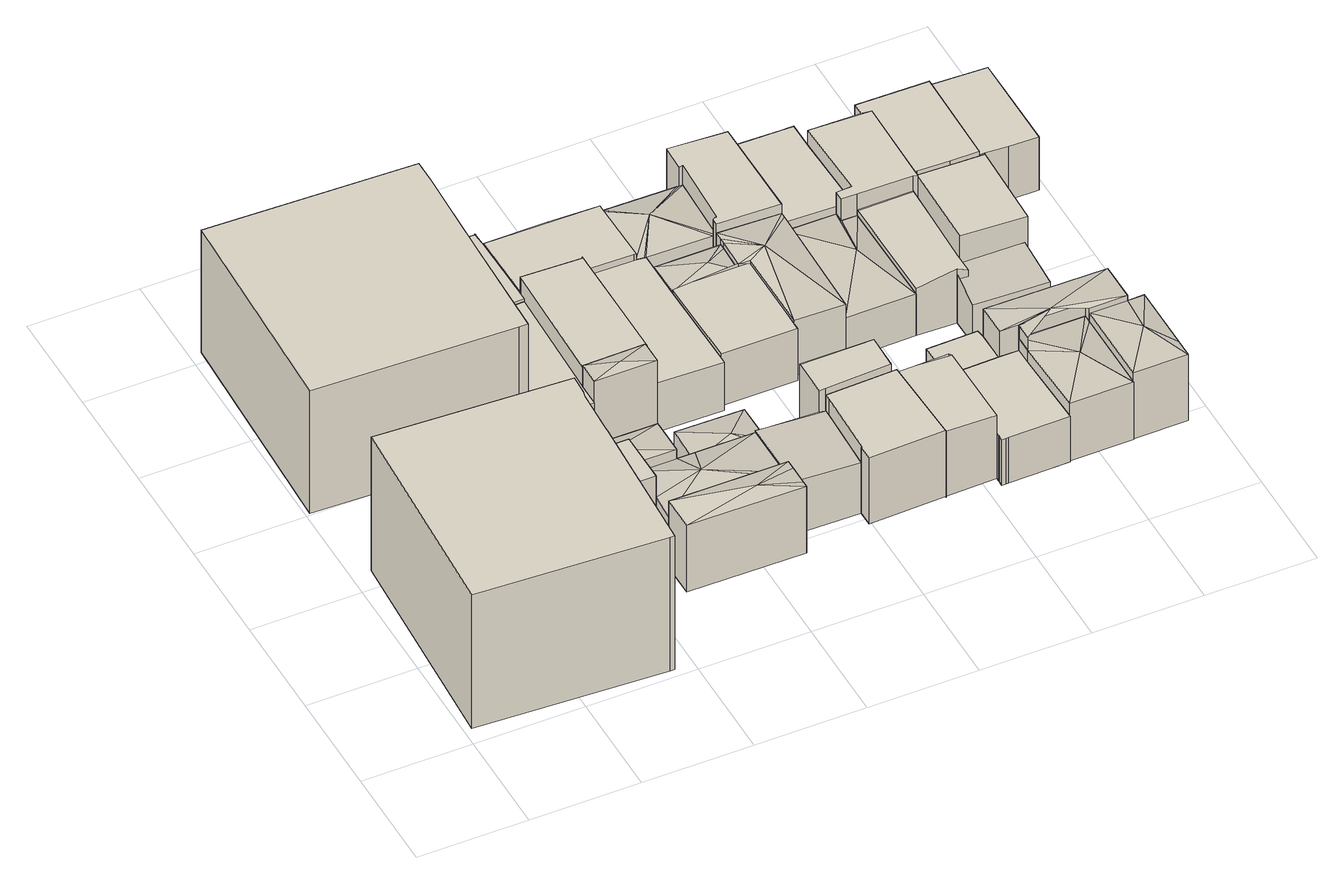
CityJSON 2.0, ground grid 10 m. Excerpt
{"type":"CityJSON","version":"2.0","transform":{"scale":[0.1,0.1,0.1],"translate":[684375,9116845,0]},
"CityObjects":{
"building1":{"type":"Building","attributes":{"Building Type":"Office Building","Roof Shape":"flat","Roof Material":"Asbestos Sheet","Roof Material Code":"4","Roof Direction":"west","Building Height":14.44,"Roof Slope":14.2,"Footprint Area":356.81,"Solar PV Capacity Low":48.11,"Solar PV Capacity High":63.19,"Solar Annual Energy Low":69375,"Solar Annual Energy High":91431,"Suitable PV Area":287.23},"geometry":[{"type":"MultiSurface","lod":"2.2","boundaries":[[[0,1,2,3,4,5,6,7,8]],[[8,7,9,10]],[[7,6,11,9]],[[6,5,12,11]],[[5,4,13,12]],[[4,3,14,13]],[[3,2,15,14]],[[2,1,16,15]],[[1,0,17,16]],[[0,8,10,17]],[[10,9,11,12,13,14,15,16,17]]]}]},
"building2":{"type":"Building","attributes":{"Building Type":"Office Building","Roof Shape":"flat","Roof Material":"Asbestos Sheet","Roof Material Code":"4","Roof Direction":"west","Building Height":13.17,"Roof Slope":5.8,"Footprint Area":398.19,"Solar PV Capacity Low":53.69,"Solar PV Capacity High":70.52,"Solar Annual Energy Low":77420,"Solar Annual Energy High":102033,"Suitable PV Area":320.54},"geometry":[{"type":"MultiSurface","lod":"2.2","boundaries":[[[18,19,20,21,22,23,24]],[[24,23,25,26]],[[23,22,27,25]],[[22,21,28,27]],[[21,20,29,28]],[[20,19,30,29]],[[19,18,31,30]],[[18,24,26,31]],[[26,25,27,28,29,30,31]]]}]},
"building3":{"type":"Building","attributes":{"Building Type":"Residential","Roof Shape":"flat","Roof Material":"Concrete Glazed Tile","Roof Material Code":"1","Roof Direction":"west","Building Height":7.84,"Roof Slope":5.3,"Footprint Area":20.57,"Solar PV Capacity Low":2.58,"Solar PV Capacity High":3.38,"Solar Annual Energy Low":3713,"Solar Annual Energy High":4894,"Suitable PV Area":15.37},"geometry":[{"type":"MultiSurface","lod":"2.2","boundaries":[[[32,6,5,4,3,33,34]],[[34,33,35,36]],[[33,3,37,35]],[[3,4,38,37]],[[4,5,39,38]],[[5,6,40,39]],[[6,32,41,40]],[[32,34,36,41]],[[36,35,37,38,39,40,41]]]}]},
"building4":{"type":"Building","attributes":{"Building Type":"Residential","Roof Shape":"hip","Roof Material":"Concrete Glazed Tile","Roof Material Code":"1","Roof Direction":"west","Building Height":6.53,"Roof Slope":27.6,"Footprint Area":19.26,"Solar PV Capacity Low":2.41,"Solar PV Capacity High":3.17,"Solar Annual Energy Low":3478,"Solar Annual Energy High":4584,"Suitable PV Area":14.4},"geometry":[{"type":"MultiSurface","lod":"2.2","boundaries":[[[42,43,7,6,44,32,34]],[[34,32,45,46]],[[32,44,47,45]],[[44,6,48,47]],[[6,7,49,48]],[[7,43,50,49]],[[43,42,51,50]],[[42,34,46,51]],[[46,45,52]],[[45,47,52]],[[47,48,52]],[[48,49,52]],[[49,50,52]],[[50,51,52]],[[51,46,52]]]}]},
"building5":{"type":"Building","attributes":{"Building Type":"Residential","Roof Shape":"flat","Roof Material":"Concrete Glazed Tile","Roof Material Code":"1","Roof Direction":"west","Building Height":5.41,"Roof Slope":10,"Footprint Area":60,"Solar PV Capacity Low":7.51,"Solar PV Capacity High":9.87,"Solar Annual Energy Low":10832,"Solar Annual Energy High":14276,"Suitable PV Area":44.85},"geometry":[{"type":"MultiSurface","lod":"2.2","boundaries":[[[53,54,55,21,20,19,56,57]],[[57,56,58,59]],[[56,19,60,58]],[[19,20,61,60]],[[20,21,62,61]],[[21,55,63,62]],[[55,54,64,63]],[[54,53,65,64]],[[53,57,59,65]],[[59,58,60,61,62,63,64,65]]]}]},
"building6":{"type":"Building","attributes":{"Building Type":"Residential","Roof Shape":"hip","Roof Material":"Concrete Glazed Tile","Roof Material Code":"1","Roof Direction":"west","Building Height":7.17,"Roof Slope":27.4,"Footprint Area":33.89,"Solar PV Capacity Low":4.24,"Solar PV Capacity High":5.57,"Solar Annual Energy Low":6118,"Solar Annual Energy High":8063,"Suitable PV Area":25.33},"geometry":[{"type":"MultiSurface","lod":"2.2","boundaries":[[[66,67,68,69,70,71]],[[71,70,72,73]],[[70,69,74,72]],[[69,68,75,74]],[[68,67,76,75]],[[67,66,77,76]],[[66,71,73,77]],[[73,72,78]],[[72,74,78]],[[74,75,78]],[[75,76,78]],[[76,77,78]],[[77,73,78]]]}]},
"building7":{"type":"Building","attributes":{"Building Type":"Residential","Roof Shape":"hip","Roof Material":"Concrete Glazed Tile","Roof Material Code":"1","Roof Direction":"west","Building Height":5.55,"Roof Slope":28,"Footprint Area":62.29,"Solar PV Capacity Low":7.8,"Solar PV Capacity High":10.24,"Solar Annual Energy Low":11246,"Solar Annual Energy High":14821,"Suitable PV Area":46.56},"geometry":[{"type":"MultiSurface","lod":"2.2","boundaries":[[[79,42,34,33,70,69,80,81]],[[81,80,82,83]],[[80,69,84,82]],[[69,70,85,84]],[[70,33,86,85]],[[33,34,87,86]],[[34,42,88,87]],[[42,79,89,88]],[[79,81,83,89]],[[83,82,90]],[[82,84,90]],[[84,85,90]],[[85,86,90]],[[86,87,90]],[[87,88,90]],[[88,89,90]],[[89,83,90]]]}]},
"building8":{"type":"Building","attributes":{"Building Type":"Residential","Roof Shape":"hip","Roof Material":"Concrete Glazed Tile","Roof Material Code":"1","Roof Direction":"west","Building Height":7.71,"Roof Slope":27.4,"Footprint Area":12.11,"Solar PV Capacity Low":1.52,"Solar PV Capacity High":1.99,"Solar Annual Energy Low":2186,"Solar Annual Energy High":2881,"Suitable PV Area":9.05},"geometry":[{"type":"MultiSurface","lod":"2.2","boundaries":[[[91,53,57,92]],[[92,57,93,94]],[[57,53,95,93]],[[53,91,96,95]],[[91,92,94,96]],[[94,93,97]],[[93,95,97]],[[95,96,97]],[[96,94,97]]]}]},
"building9":{"type":"Building","attributes":{"Building Type":"Residential","Roof Shape":"gable","Roof Material":"Concrete Glazed Tile","Roof Material Code":"1","Roof Direction":"west","Building Height":5.66,"Roof Slope":29.9,"Footprint Area":35.56,"Solar PV Capacity Low":4.45,"Solar PV Capacity High":5.85,"Solar Annual Energy Low":6420,"Solar Annual Energy High":8461,"Suitable PV Area":26.58},"geometry":[{"type":"MultiSurface","lod":"2.2","boundaries":[[[22,21,55,98,99,100,101]],[[101,100,102,103]],[[100,99,104,102]],[[99,98,105,104]],[[98,55,106,105]],[[55,21,107,106]],[[21,22,108,107]],[[22,101,103,108]],[[103,102,104,105,106,107,108]]]}]},
"building10":{"type":"Building","attributes":{"Building Type":"Residential","Roof Shape":"shed","Roof Material":"Concrete Glazed Tile","Roof Material Code":"1","Roof Direction":"west","Building Height":7.41,"Roof Slope":11.4,"Footprint Area":66.15,"Solar PV Capacity Low":8.28,"Solar PV Capacity High":10.88,"Solar Annual Energy Low":11943,"Solar Annual Energy High":15740,"Suitable PV Area":49.45},"geometry":[{"type":"MultiSurface","lod":"2.2","boundaries":[[[53,91,109,110,111,98]],[[98,111,112,113]],[[111,110,114,112]],[[110,109,115,114]],[[109,91,116,115]],[[91,53,117,116]],[[53,98,113,117]],[[113,112,114,115,116,117]]]}]},
"building11":{"type":"Building","attributes":{"Building Type":"Residential","Roof Shape":"hip","Roof Material":"Concrete Glazed Tile","Roof Material Code":"1","Roof Direction":"west","Building Height":4.52,"Roof Slope":26.6,"Footprint Area":23.92,"Solar PV Capacity Low":2.99,"Solar PV Capacity High":3.93,"Solar Annual Energy Low":4319,"Solar Annual Energy High":5692,"Suitable PV Area":17.88},"geometry":[{"type":"MultiSurface","lod":"2.2","boundaries":[[[118,79,81,119,120]],[[120,119,121,122]],[[119,81,123,121]],[[81,79,124,123]],[[79,118,125,124]],[[118,120,122,125]],[[122,121,126]],[[121,123,126]],[[123,124,126]],[[124,125,126]],[[125,122,126]]]}]},
"building12":{"type":"Building","attributes":{"Building Type":"Residential","Roof Shape":"shed","Roof Material":"Concrete Glazed Tile","Roof Material Code":"1","Roof Direction":"west","Building Height":5.44,"Roof Slope":19.5,"Footprint Area":41.8,"Solar PV Capacity Low":5.23,"Solar PV Capacity High":6.87,"Solar Annual Energy Low":7546,"Solar Annual Energy High":9945,"Suitable PV Area":31.24},"geometry":[{"type":"MultiSurface","lod":"2.2","boundaries":[[[127,119,81,80,69,68,128,129,130,131]],[[131,130,132,133]],[[130,129,134,132]],[[129,128,135,134]],[[128,68,136,135]],[[68,69,137,136]],[[69,80,138,137]],[[80,81,139,138]],[[81,119,140,139]],[[119,127,141,140]],[[127,131,133,141]],[[133,132,134,135,136,137,138,139,140,141]]]}]},
"building13":{"type":"Building","attributes":{"Building Type":"Residential","Roof Shape":"shed","Roof Material":"Concrete Glazed Tile","Roof Material Code":"1","Roof Direction":"west","Building Height":5.78,"Roof Slope":14,"Footprint Area":66.28,"Solar PV Capacity Low":8.3,"Solar PV Capacity High":10.9,"Solar Annual Energy Low":11966,"Solar Annual Energy High":15770,"Suitable PV Area":49.54},"geometry":[{"type":"MultiSurface","lod":"2.2","boundaries":[[[142,99,98,110,143,144,145]],[[145,144,146,147]],[[144,143,148,146]],[[143,110,149,148]],[[110,98,150,149]],[[98,99,151,150]],[[99,142,152,151]],[[142,145,147,152]],[[147,146,148,149,150,151,152]]]}]},
"building14":{"type":"Building","attributes":{"Building Type":"Residential","Roof Shape":"shed","Roof Material":"Concrete Glazed Tile","Roof Material Code":"1","Roof Direction":"west","Building Height":5.16,"Roof Slope":17.1,"Footprint Area":79.5,"Solar PV Capacity Low":9.95,"Solar PV Capacity High":13.07,"Solar Annual Energy Low":14354,"Solar Annual Energy High":18918,"Suitable PV Area":59.43},"geometry":[{"type":"MultiSurface","lod":"2.2","boundaries":[[[153,154,155,156,157,144,143,110,111,109,91,92,158]],[[158,92,159,160]],[[92,91,161,159]],[[91,109,162,161]],[[109,111,163,162]],[[111,110,164,163]],[[110,143,165,164]],[[143,144,166,165]],[[144,157,167,166]],[[157,156,168,167]],[[156,155,169,168]],[[155,154,170,169]],[[154,153,171,170]],[[153,158,160,171]],[[160,159,161,162,163,164,165,166,167,168,169,170,171]]]}]},
"building15":{"type":"Building","attributes":{"Building Type":"Residential","Roof Shape":"flat","Roof Material":"Concrete Glazed Tile","Roof Material Code":"1","Roof Direction":"west","Building Height":7.06,"Roof Slope":9.6,"Footprint Area":54.57,"Solar PV Capacity Low":6.83,"Solar PV Capacity High":8.97,"Solar Annual Energy Low":9852,"Solar Annual Energy High":12984,"Suitable PV Area":40.79},"geometry":[{"type":"MultiSurface","lod":"2.2","boundaries":[[[172,173,131,130,128,129,174,175,176]],[[176,175,177,178]],[[175,174,179,177]],[[174,129,180,179]],[[129,128,181,180]],[[128,130,182,181]],[[130,131,183,182]],[[131,173,184,183]],[[173,172,185,184]],[[172,176,178,185]],[[178,177,179,180,181,182,183,184,185]]]}]},
"building16":{"type":"Building","attributes":{"Building Type":"Residential","Roof Shape":"gable","Roof Material":"Concrete Glazed Tile","Roof Material Code":"1","Roof Direction":"west","Building Height":5.58,"Roof Slope":27,"Footprint Area":58.34,"Solar PV Capacity Low":7.3,"Solar PV Capacity High":9.59,"Solar Annual Energy Low":10532,"Solar Annual Energy High":13881,"Suitable PV Area":43.61},"geometry":[{"type":"MultiSurface","lod":"2.2","boundaries":[[[186,154,153,187,188,189]],[[189,188,190,191]],[[188,187,192,190]],[[187,153,193,192]],[[153,154,194,193]],[[154,186,195,194]],[[186,189,191,195]],[[191,190,192,193,194,195]]]}]},
"building17":{"type":"Building","attributes":{"Building Type":"Residential","Roof Shape":"gable","Roof Material":"Concrete Glazed Tile","Roof Material Code":"1","Roof Direction":"west","Building Height":7.82,"Roof Slope":29.2,"Footprint Area":22.37,"Solar PV Capacity Low":2.8,"Solar PV Capacity High":3.68,"Solar Annual Energy Low":4039,"Solar Annual Energy High":5323,"Suitable PV Area":16.72},"geometry":[{"type":"MultiSurface","lod":"2.2","boundaries":[[[196,127,131,173,197]],[[197,173,198,199]],[[173,131,200,198]],[[131,127,201,200]],[[127,196,202,201]],[[196,197,199,202]],[[199,198,200,201,202]]]}]},
"building18":{"type":"Building","attributes":{"Building Type":"Residential","Roof Shape":"hip","Roof Material":"Concrete Glazed Tile","Roof Material Code":"1","Roof Direction":"west","Building Height":5.35,"Roof Slope":26.3,"Footprint Area":19.1,"Solar PV Capacity Low":2.39,"Solar PV Capacity High":3.14,"Solar Annual Energy Low":3449,"Solar Annual Energy High":4545,"Suitable PV Area":14.28},"geometry":[{"type":"MultiSurface","lod":"2.2","boundaries":[[[203,204,155,154,186]],[[186,154,205,206]],[[154,155,207,205]],[[155,204,208,207]],[[204,203,209,208]],[[203,186,206,209]],[[206,205,210]],[[205,207,210]],[[207,208,210]],[[208,209,210]],[[209,206,210]]]}]},
"building19":{"type":"Building","attributes":{"Building Type":"Residential","Roof Shape":"hip","Roof Material":"Concrete Glazed Tile","Roof Material Code":"1","Roof Direction":"west","Building Height":5.17,"Roof Slope":28.2,"Footprint Area":46.36,"Solar PV Capacity Low":5.8,"Solar PV Capacity High":7.62,"Solar Annual Energy Low":8370,"Solar Annual Energy High":11031,"Suitable PV Area":34.65},"geometry":[{"type":"MultiSurface","lod":"2.2","boundaries":[[[211,212,213,214,145,144,157,156,215,216]],[[216,215,217,218]],[[215,156,168,217]],[[156,157,167,168]],[[157,144,166,167]],[[144,145,219,166]],[[145,214,220,219]],[[214,213,221,220]],[[213,212,222,221]],[[212,211,223,222]],[[211,216,218,223]],[[218,217,224]],[[217,168,224]],[[168,167,224]],[[167,166,224]],[[166,219,224]],[[219,220,224]],[[220,221,224]],[[221,222,224]],[[222,223,224]],[[223,218,224]]]}]},
"building20":{"type":"Building","attributes":{"Building Type":"Residential","Roof Shape":"gable","Roof Material":"Concrete Glazed Tile","Roof Material Code":"1","Roof Direction":"west","Building Height":6.83,"Roof Slope":33.8,"Footprint Area":37.85,"Solar PV Capacity Low":4.74,"Solar PV Capacity High":6.22,"Solar Annual Energy Low":6834,"Solar Annual Energy High":9006,"Suitable PV Area":28.29},"geometry":[{"type":"MultiSurface","lod":"2.2","boundaries":[[[175,225,226,227,172]],[[172,227,228,229]],[[227,226,230,228]],[[226,225,231,230]],[[225,175,232,231]],[[175,172,229,232]],[[229,228,230,231,232]]]}]},
"building21":{"type":"Building","attributes":{"Building Type":"Residential","Roof Shape":"hip","Roof Material":"Concrete Glazed Tile","Roof Material Code":"1","Roof Direction":"west","Building Height":6.04,"Roof Slope":29.7,"Footprint Area":59.72,"Solar PV Capacity Low":7.48,"Solar PV Capacity High":9.82,"Solar Annual Energy Low":10783,"Solar Annual Energy High":14211,"Suitable PV Area":44.64},"geometry":[{"type":"MultiSurface","lod":"2.2","boundaries":[[[233,234,235,204,203,186,189,188,236]],[[236,188,237,238]],[[188,189,239,237]],[[189,186,240,239]],[[186,203,241,240]],[[203,204,242,241]],[[204,235,243,242]],[[235,234,244,243]],[[234,233,245,244]],[[233,236,238,245]],[[238,237,246]],[[237,239,246]],[[239,240,246]],[[240,241,246]],[[241,242,246]],[[242,243,246]],[[243,244,246]],[[244,245,246]],[[245,238,246]]]}]},
"building22":{"type":"Building","attributes":{"Building Type":"Residential","Roof Shape":"gable","Roof Material":"Concrete Glazed Tile","Roof Material Code":"1","Roof Direction":"west","Building Height":7.02,"Roof Slope":31.4,"Footprint Area":50.43,"Solar PV Capacity Low":6.31,"Solar PV Capacity High":8.29,"Solar Annual Energy Low":9104,"Solar Annual Energy High":11999,"Suitable PV Area":37.69},"geometry":[{"type":"MultiSurface","lod":"2.2","boundaries":[[[235,234,247,248,212,211,216,215]],[[215,216,249,250]],[[216,211,251,249]],[[211,212,252,251]],[[212,248,253,252]],[[248,247,254,253]],[[247,234,255,254]],[[234,235,256,255]],[[235,215,250,256]],[[250,249,251,252,253,254,255,256]]]}]},
"building23":{"type":"Building","attributes":{"Building Type":"Residential","Roof Shape":"flat","Roof Material":"Concrete Glazed Tile","Roof Material Code":"1","Roof Direction":"west","Building Height":4.91,"Roof Slope":13,"Footprint Area":53.23,"Solar PV Capacity Low":6.67,"Solar PV Capacity High":8.75,"Solar Annual Energy Low":9611,"Solar Annual Energy High":12667,"Suitable PV Area":39.79},"geometry":[{"type":"MultiSurface","lod":"2.2","boundaries":[[[257,226,225,258,259,260,261,262,263,264,265,266,267,268]],[[268,267,269,270]],[[267,266,271,269]],[[266,265,272,271]],[[265,264,273,272]],[[264,263,274,273]],[[263,262,275,274]],[[262,261,276,275]],[[261,260,277,276]],[[260,259,278,277]],[[259,258,279,278]],[[258,225,280,279]],[[225,226,281,280]],[[226,257,282,281]],[[257,268,270,282]],[[270,269,271,272,273,274,275,276,277,278,279,280,281,282]]]}]},
"building24":{"type":"Building","attributes":{"Building Type":"Residential","Roof Shape":"gable","Roof Material":"Concrete Glazed Tile","Roof Material Code":"1","Roof Direction":"west","Building Height":4.55,"Roof Slope":29.3,"Footprint Area":17.76,"Solar PV Capacity Low":2.22,"Solar PV Capacity High":2.92,"Solar Annual Energy Low":3207,"Solar Annual Energy High":4226,"Suitable PV Area":13.28},"geometry":[{"type":"MultiSurface","lod":"2.2","boundaries":[[[283,227,226,257,284,285]],[[285,284,286,287]],[[284,257,288,286]],[[257,226,289,288]],[[226,227,290,289]],[[227,283,291,290]],[[283,285,287,291]],[[287,286,288,289,290,291]]]}]},
"building25":{"type":"Building","attributes":{"Building Type":"Residential","Roof Shape":"hip","Roof Material":"Concrete Glazed Tile","Roof Material Code":"1","Roof Direction":"west","Building Height":4.54,"Roof Slope":29.1,"Footprint Area":68.13,"Solar PV Capacity Low":8.53,"Solar PV Capacity High":11.2,"Solar Annual Energy Low":12300,"Solar Annual Energy High":16210,"Suitable PV Area":50.93},"geometry":[{"type":"MultiSurface","lod":"2.2","boundaries":[[[233,236,292,293,294,295]],[[295,294,296,297]],[[294,293,298,296]],[[293,292,299,298]],[[292,236,300,299]],[[236,233,301,300]],[[233,295,297,301]],[[297,296,302]],[[296,298,302]],[[298,299,302]],[[299,300,302]],[[300,301,302]],[[301,297,302]]]}]},
"building26":{"type":"Building","attributes":{"Building Type":"Residential","Roof Shape":"shed","Roof Material":"Concrete Glazed Tile","Roof Material Code":"1","Roof Direction":"west","Building Height":5.21,"Roof Slope":18.5,"Footprint Area":59.46,"Solar PV Capacity Low":7.44,"Solar PV Capacity High":9.78,"Solar Annual Energy Low":10735,"Solar Annual Energy High":14148,"Suitable PV Area":44.45},"geometry":[{"type":"MultiSurface","lod":"2.2","boundaries":[[[303,304,305,306,247,234,233,295,307,308]],[[308,307,309,310]],[[307,295,311,309]],[[295,233,312,311]],[[233,234,313,312]],[[234,247,314,313]],[[247,306,315,314]],[[306,305,316,315]],[[305,304,317,316]],[[304,303,318,317]],[[303,308,310,318]],[[310,309,311,312,313,314,315,316,317,318]]]}]},
"building27":{"type":"Building","attributes":{"Building Type":"Residential","Roof Shape":"hip","Roof Material":"Concrete Glazed Tile","Roof Material Code":"1","Roof Direction":"west","Building Height":6.18,"Roof Slope":21.9,"Footprint Area":50.82,"Solar PV Capacity Low":6.36,"Solar PV Capacity High":8.36,"Solar Annual Energy Low":9176,"Solar Annual Energy High":12093,"Suitable PV Area":37.99},"geometry":[{"type":"MultiSurface","lod":"2.2","boundaries":[[[268,267,266,319,320,321,322]],[[322,321,323,324]],[[321,320,325,323]],[[320,319,326,325]],[[319,266,327,326]],[[266,267,328,327]],[[267,268,329,328]],[[268,322,324,329]],[[324,323,330]],[[323,325,330]],[[325,326,330]],[[326,327,330]],[[327,328,330]],[[328,329,330]],[[329,324,330]]]}]},
"building28":{"type":"Building","attributes":{"Building Type":"Residential","Roof Shape":"gable","Roof Material":"Concrete Glazed Tile","Roof Material Code":"1","Roof Direction":"west","Building Height":5.06,"Roof Slope":33.3,"Footprint Area":49.98,"Solar PV Capacity Low":6.26,"Solar PV Capacity High":8.22,"Solar Annual Energy Low":9023,"Solar Annual Energy High":11892,"Suitable PV Area":37.36},"geometry":[{"type":"MultiSurface","lod":"2.2","boundaries":[[[331,332,293,292,333,334]],[[334,333,335,336]],[[333,292,337,335]],[[292,293,338,337]],[[293,332,339,338]],[[332,331,340,339]],[[331,334,336,340]],[[336,335,337,338,339,340]]]}]},
"building29":{"type":"Building","attributes":{"Building Type":"Residential","Roof Shape":"hip","Roof Material":"Concrete Glazed Tile","Roof Material Code":"1","Roof Direction":"west","Building Height":7.57,"Roof Slope":24.7,"Footprint Area":34.78,"Solar PV Capacity Low":4.35,"Solar PV Capacity High":5.72,"Solar Annual Energy Low":6279,"Solar Annual Energy High":8276,"Suitable PV Area":26},"geometry":[{"type":"MultiSurface","lod":"2.2","boundaries":[[[284,257,268,267,268,322,321,341,342]],[[342,341,343,344]],[[341,321,345,343]],[[321,322,346,345]],[[322,268,347,346]],[[268,267,348,347]],[[268,257,349,347]],[[257,284,350,349]],[[284,342,344,350]],[[344,343,351]],[[343,345,351]],[[345,346,351]],[[346,347,351]],[[347,348,351]],[[347,349,351]],[[349,350,351]],[[350,344,351]]]}]},
"building30":{"type":"Building","attributes":{"Building Type":"Residential","Roof Shape":"shed","Roof Material":"Concrete Glazed Tile","Roof Material Code":"1","Roof Direction":"west","Building Height":6.64,"Roof Slope":15.8,"Footprint Area":48.06,"Solar PV Capacity Low":6.02,"Solar PV Capacity High":7.9,"Solar Annual Energy Low":8676,"Solar Annual Energy High":11434,"Suitable PV Area":35.92},"geometry":[{"type":"MultiSurface","lod":"2.2","boundaries":[[[352,308,307,295,294,293,332,353,354,355]],[[355,354,356,357]],[[354,353,358,356]],[[353,332,359,358]],[[332,293,360,359]],[[293,294,361,360]],[[294,295,362,361]],[[295,307,363,362]],[[307,308,364,363]],[[308,352,365,364]],[[352,355,357,365]],[[357,356,358,359,360,361,362,363,364,365]]]}]},
"building31":{"type":"Building","attributes":{"Building Type":"Residential","Roof Shape":"gable","Roof Material":"Concrete Glazed Tile","Roof Material Code":"1","Roof Direction":"west","Building Height":4.07,"Roof Slope":31.2,"Footprint Area":31.96,"Solar PV Capacity Low":4,"Solar PV Capacity High":5.26,"Solar Annual Energy Low":5770,"Solar Annual Energy High":7604,"Suitable PV Area":23.89},"geometry":[{"type":"MultiSurface","lod":"2.2","boundaries":[[[331,334,333,366,367,368]],[[368,367,369,370]],[[367,366,371,369]],[[366,333,372,371]],[[333,334,373,372]],[[334,331,374,373]],[[331,368,370,374]],[[370,369,371,372,373,374]]]}]},
"building32":{"type":"Building","attributes":{"Building Type":"Residential","Roof Shape":"hip","Roof Material":"Concrete Glazed Tile","Roof Material Code":"1","Roof Direction":"west","Building Height":7.13,"Roof Slope":20.7,"Footprint Area":38.27,"Solar PV Capacity Low":4.79,"Solar PV Capacity High":6.29,"Solar Annual Energy Low":6909,"Solar Annual Energy High":9106,"Suitable PV Area":28.61},"geometry":[{"type":"MultiSurface","lod":"2.2","boundaries":[[[321,320,375,376,377,341]],[[341,377,378,379]],[[377,376,380,378]],[[376,375,381,380]],[[375,320,382,381]],[[320,321,383,382]],[[321,341,379,383]],[[379,378,384]],[[378,380,384]],[[380,381,384]],[[381,382,384]],[[382,383,384]],[[383,379,384]]]}]},
"building33":{"type":"Building","attributes":{"Building Type":"Residential","Roof Shape":"shed","Roof Material":"Concrete Glazed Tile","Roof Material Code":"1","Roof Direction":"west","Building Height":5.82,"Roof Slope":16.3,"Footprint Area":48.4,"Solar PV Capacity Low":6.06,"Solar PV Capacity High":7.96,"Solar Annual Energy Low":8737,"Solar Annual Energy High":11515,"Suitable PV Area":36.18},"geometry":[{"type":"MultiSurface","lod":"2.2","boundaries":[[[385,386,387,388,389,390]],[[390,389,391,392]],[[389,388,393,391]],[[388,387,394,393]],[[387,386,395,394]],[[386,385,396,395]],[[385,390,392,396]],[[392,391,393,394,395,396]]]}]},
"building34":{"type":"Building","attributes":{"Building Type":"Residential","Roof Shape":"shed","Roof Material":"Concrete Glazed Tile","Roof Material Code":"1","Roof Direction":"west","Building Height":6.27,"Roof Slope":11.7,"Footprint Area":54.76,"Solar PV Capacity Low":6.86,"Solar PV Capacity High":9.01,"Solar Annual Energy Low":9887,"Solar Annual Energy High":13030,"Suitable PV Area":40.93},"geometry":[{"type":"MultiSurface","lod":"2.2","boundaries":[[[397,398,352,355,354,388,387,386,399]],[[399,386,400,401]],[[386,387,402,400]],[[387,388,403,402]],[[388,354,404,403]],[[354,355,405,404]],[[355,352,406,405]],[[352,398,407,406]],[[398,397,408,407]],[[397,399,401,408]],[[401,400,402,403,404,405,406,407,408]]]}]},
"building35":{"type":"Building","attributes":{"Building Type":"Residential","Roof Shape":"shed","Roof Material":"Concrete Glazed Tile","Roof Material Code":"1","Roof Direction":"west","Building Height":5.73,"Roof Slope":18.2,"Footprint Area":48.09,"Solar PV Capacity Low":6.02,"Solar PV Capacity High":7.91,"Solar Annual Energy Low":8682,"Solar Annual Energy High":11442,"Suitable PV Area":35.94},"geometry":[{"type":"MultiSurface","lod":"2.2","boundaries":[[[409,399,386,385,410,411,412]],[[412,411,413,414]],[[411,410,415,413]],[[410,385,416,415]],[[385,386,417,416]],[[386,399,418,417]],[[399,409,419,418]],[[409,412,414,419]],[[414,413,415,416,417,418,419]]]}]}
},
"vertices":[
[7,17,0],[179,8,0],[183,8,0],[190,143,0],[190,148,0],[192,189,0],[193,192,0],[194,211,0],[18,220,0],[194,211,144],[18,220,144],[193,192,144],[192,189,144],[190,148,144],[190,143,144],[183,8,144],[179,8,144],[7,17,144],
[4,302,0],[187,296,0],[195,296,0],[198,397,0],[201,483,0],[201,505,0],[11,511,0],[201,505,132],[11,511,132],[201,483,132],[198,397,132],[195,296,132],[187,296,132],[4,302,132],
[233,192,0],[233,143,0],[233,177,0],[233,143,78],[233,177,78],[190,143,78],[190,148,78],[192,189,78],[193,192,78],[233,192,78],
[268,177,0],[268,211,0],[194,192,0],[233,192,65],[233,177,65],[194,192,65],[193,192,65],[194,211,65],[268,211,65],[268,177,65],[222,196,68],
[239,287,0],[240,310,0],[242,398,0],[187,267,0],[239,266,0],[187,267,54],[239,266,54],[187,296,54],[195,296,54],[198,397,54],[242,398,54],[240,310,54],[239,287,54],
[338,85,0],[338,91,0],[338,109,0],[338,118,0],[232,118,0],[232,86,0],[232,118,72],[232,86,72],[338,118,72],[338,109,72],[338,91,72],[338,85,72],[302,101,75],
[284,177,0],[338,125,0],[338,177,0],[338,125,55],[338,177,55],[338,118,55],[232,118,55],[233,143,55],[233,177,55],[268,177,55],[284,177,55],[277,151,61],
[295,288,0],[295,266,0],[239,266,77],[295,266,77],[239,287,77],[295,288,77],[267,276,79],
[242,405,0],[241,469,0],[240,483,0],[241,483,0],[240,483,58],[241,483,57],[241,469,57],[242,405,57],[242,398,57],[198,397,57],[201,483,58],
[297,288,0],[297,405,0],[297,404,0],[297,404,74],[242,405,75],[297,405,74],[297,288,74],[295,288,74],[239,287,75],
[285,216,0],[347,177,0],[347,215,0],[347,177,45],[347,215,45],[338,177,45],[284,177,45],[285,216,45],[323,190,49],
[394,176,0],[399,108,0],[398,108,0],[400,170,0],[400,176,0],[400,170,54],[400,176,54],[398,108,54],[399,108,54],[338,109,57],[338,118,57],[338,125,57],[338,177,57],[347,177,56],[394,176,55],
[298,469,0],[343,405,0],[345,405,0],[344,469,0],[345,405,58],[344,469,58],[343,405,58],[297,405,59],[242,405,59],[241,469,59],[298,469,59],
[354,271,0],[353,356,0],[353,389,0],[353,404,0],[352,404,0],[354,265,0],[295,266,53],[354,265,52],[295,288,53],[297,288,53],[297,404,53],[297,405,53],[343,405,52],[345,405,52],[352,404,52],[353,404,52],[353,389,52],[353,356,52],[354,271,52],
[464,178,0],[459,178,0],[398,94,0],[467,96,0],[467,95,0],[467,96,71],[467,95,71],[398,94,71],[398,108,71],[399,108,71],[400,170,71],[400,176,71],[459,178,71],[464,178,71],
[411,356,0],[422,271,0],[422,277,0],[422,356,0],[422,277,56],[422,356,56],[422,271,56],[354,271,56],[353,356,56],[411,356,61],
[394,211,0],[460,211,0],[459,178,79],[460,211,78],[400,176,78],[394,176,78],[394,211,78],
[412,384,0],[412,389,0],[353,356,54],[411,356,54],[353,389,54],[412,389,54],[412,384,54],[392,372,57],
[417,468,0],[414,468,0],[412,468,0],[346,469,0],[412,403,0],[415,403,0],[412,403,52],[415,403,52],[344,469,52],[346,469,52],[412,468,52],[414,468,52],[417,468,52],[375,442,58],
[513,97,0],[512,176,0],[509,176,0],[509,176,71],[464,178,68],[512,176,69],[513,97,68],[467,96,70],
[469,390,0],[469,395,0],[412,397,0],[467,276,0],[422,277,60],[467,276,60],[422,356,60],[411,356,60],[412,384,60],[412,389,60],[412,397,60],[469,395,60],[469,390,60],[437,361,66],
[468,490,0],[415,492,0],[415,403,72],[412,403,70],[417,468,73],[414,468,72],[415,492,72],[468,490,71],[469,395,70],[412,397,70],
[555,177,0],[513,94,0],[513,93,0],[513,92,0],[513,88,0],[518,88,0],[517,88,0],[519,88,0],[574,89,0],[574,90,0],[572,161,0],[572,177,0],[572,161,49],[572,177,49],[574,90,49],[574,89,49],[519,88,49],[517,88,49],[518,88,49],[513,88,49],[513,92,49],[513,93,49],[513,94,49],[513,97,49],[512,176,49],[555,177,49],
[508,214,0],[555,207,0],[554,215,0],[555,207,46],[554,215,46],[555,177,46],[512,176,47],[509,176,46],[508,214,46],
[530,277,0],[529,381,0],[515,381,0],[515,390,0],[515,381,45],[515,390,45],[529,381,45],[530,277,45],[467,276,45],[469,390,45],[508,339,51],
[527,474,0],[527,491,0],[523,491,0],[517,491,0],[529,391,0],[527,466,0],[529,391,52],[527,466,52],[515,390,53],[469,390,54],[469,395,54],[468,490,54],[517,491,52],[523,491,52],[527,491,52],[527,474,52],
[631,90,0],[631,91,0],[631,170,0],[631,177,0],[631,170,62],[631,177,62],[631,91,62],[631,90,62],[574,90,62],[572,161,62],[572,177,62],[606,136,67],
[576,298,0],[579,381,0],[566,276,0],[576,276,0],[566,276,58],[576,276,53],[530,277,51],[529,381,51],[579,381,51],[576,298,52],
[665,170,0],[665,206,0],[665,170,76],[665,206,76],[631,170,76],[631,177,76],[572,177,76],[572,161,76],[555,177,76],[555,207,76],[602,180,80],
[576,466,0],[583,381,0],[583,388,0],[584,466,0],[583,388,66],[584,466,66],[583,381,66],[579,381,67],[529,381,68],[515,381,68],[515,390,68],[529,391,68],[527,466,68],[576,466,67],
[566,248,0],[634,246,0],[636,296,0],[634,246,41],[636,296,42],[566,248,42],[566,276,52],[576,276,52],[576,298,41],
[680,91,0],[680,108,0],[680,170,0],[680,170,71],[665,170,71],[680,108,71],[680,91,71],[631,91,71],[631,170,71],[661,133,75],
[646,388,0],[641,388,0],[615,388,0],[586,388,0],[584,308,0],[644,307,0],[584,308,60],[644,307,58],[586,388,60],[615,388,59],[641,388,58],[646,388,58],
[634,480,0],[576,480,0],[642,480,0],[641,388,63],[642,480,63],[615,388,63],[586,388,64],[583,388,64],[584,466,64],[576,466,64],[576,480,64],[634,480,63],
[694,480,0],[667,388,0],[694,388,0],[694,461,0],[694,388,57],[694,461,57],[667,388,58],[646,388,59],[641,388,59],[642,480,59],[694,480,57]
]}
